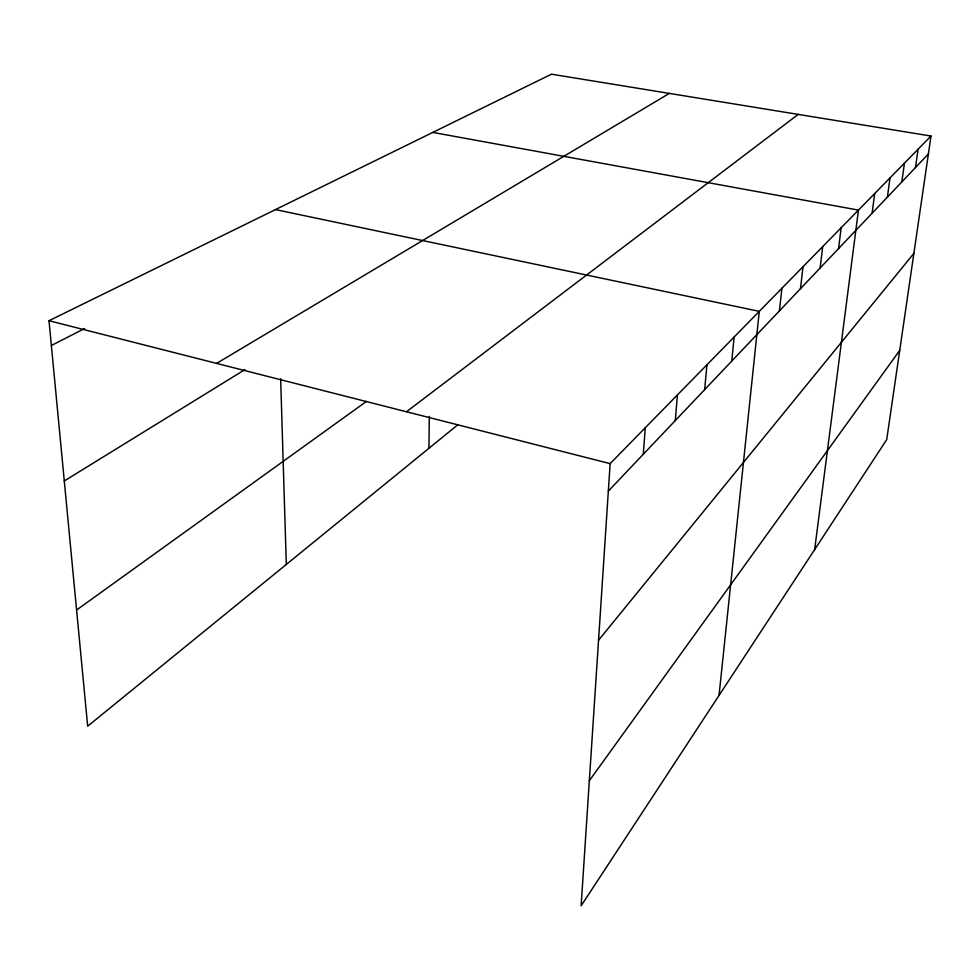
<?xml version="1.0" encoding="UTF-8"?>
<svg xmlns="http://www.w3.org/2000/svg" width="980" height="980" viewBox="0 0 980 980"><rect width="100%" height="100%" fill="white"/><g stroke="black" fill="none" stroke-linecap="round" stroke-linejoin="round"><path stroke-width="1.47" d="M428.922 448.301L429.314 416.402M931 136.036L610.136 463.626L581.128 905.814L886.704 439.653L931 136.036L551.458 74.186L49 320.717L87.673 726.217L457.783 424.805M643.284 454.279L645.281 427.746M675.281 420.579L677.425 394.916M704.669 389.611L706.935 364.793M731.766 361.069L734.13 337.022M719.038 695.433L759.28 311.358L275.478 209.597M779.418 310.881L781.918 288.243M800.476 288.696L803.012 266.707M820.138 267.981L822.722 246.593M838.562 248.577L841.159 227.764M814.662 549.547L858.456 210.1L432.793 132.41M872.077 213.273L874.711 193.513M887.39 197.151L890.012 177.882M901.821 181.937L904.454 163.146M915.467 167.568L918.089 149.217M589.335 780.705L899.738 350.362M598.547 640.234L913.887 253.367M608.335 491.09L928.391 153.958M406.48 411.759L798.186 114.391M76.599 610.013L366.459 401.408M64.288 480.947L244.951 369.595M216.58 363.396L669.365 93.394M51.364 345.487L84.623 328.533M49 320.717L610.136 463.626M280.648 378.758L286.307 564.443"/></g></svg>
